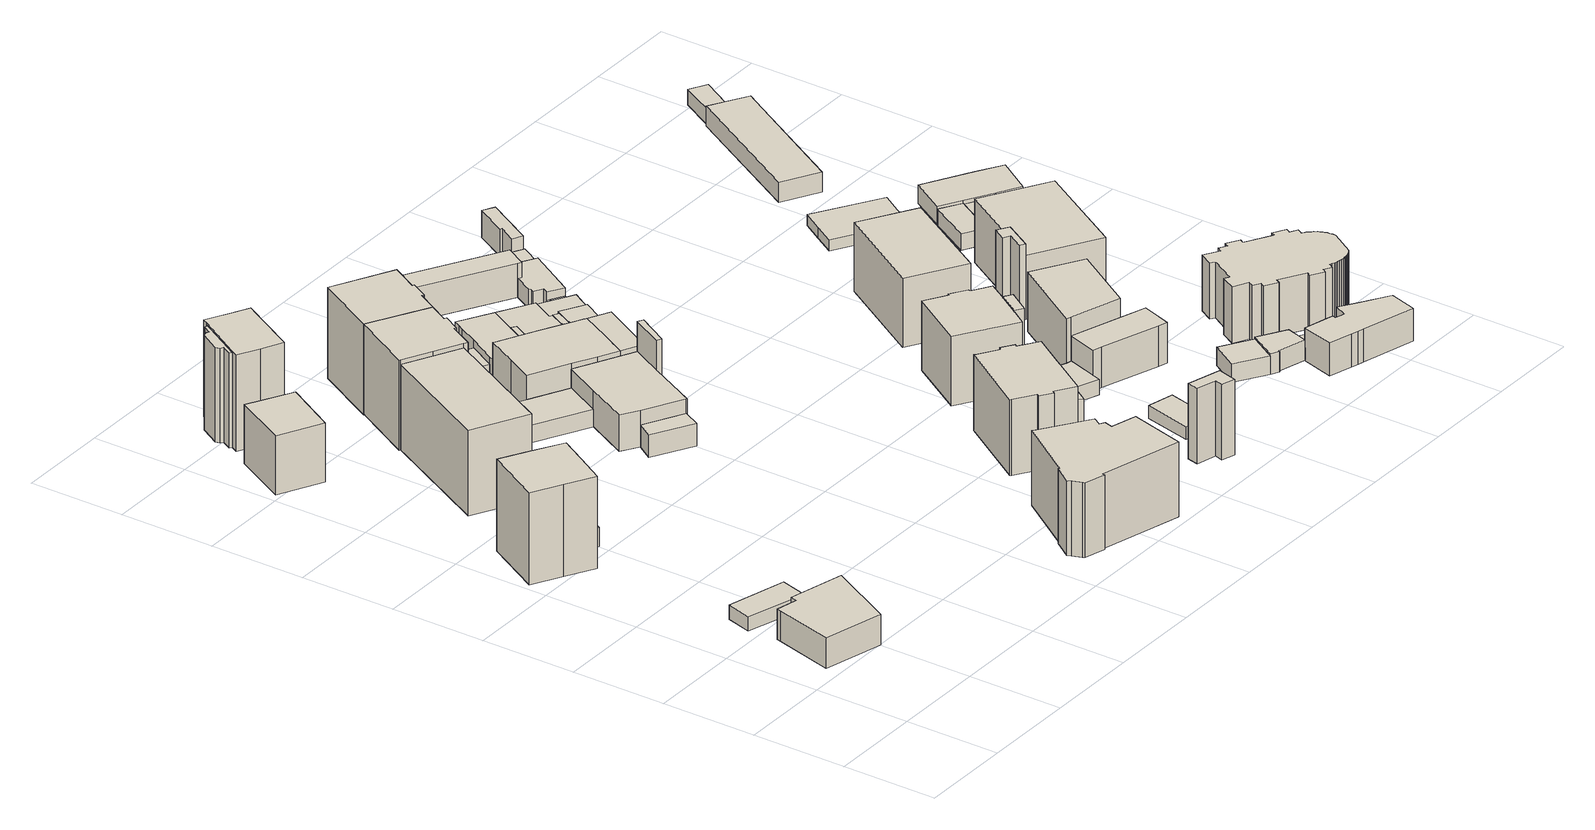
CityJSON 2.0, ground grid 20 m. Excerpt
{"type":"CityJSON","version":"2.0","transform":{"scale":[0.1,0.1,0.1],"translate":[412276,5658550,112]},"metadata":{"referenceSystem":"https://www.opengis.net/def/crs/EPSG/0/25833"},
"CityObjects":{
"building1":{"type":"Building","attributes":{"Dachtyp_tdc":"tdcFreeFormRoof","Gemeindeschluessel":14612000,"Dachneigung":21.29,"QualitaetDacherkennung":11,"Geometrietyp2DReferenz":"3000","measuredHeight":7.89,"function":"31001_9998","roofType":"5000"},"geometry":[{"type":"Solid","lod":"1","boundaries":[[[[0,1,2,3,4,5,6]],[[7,8,9,10,11,12,13]],[[6,8,7,0]],[[5,9,8,6]],[[4,10,9,5]],[[3,11,10,4]],[[2,12,11,3]],[[1,13,12,2]],[[0,7,13,1]]]]}]},
"building2":{"type":"Building","attributes":{"Dachtyp_tdc":"tdcPolyFlatRoof","Gemeindeschluessel":14612000,"Dachneigung":0,"QualitaetDacherkennung":0,"Geometrietyp2DReferenz":"3000","BezugspunktDach":"2000","measuredHeight":3,"function":"31001_9998"},"geometry":[{"type":"Solid","lod":"1","boundaries":[[[[14,15,16,17]],[[18,19,20,21]],[[17,19,18,14]],[[16,20,19,17]],[[15,21,20,16]],[[14,18,21,15]]]]}]},
"building3":{"type":"Building","attributes":{"Dachtyp_tdc":"tdcGableRoof","Gemeindeschluessel":14612000,"Dachneigung":28.33,"QualitaetDacherkennung":83,"Geometrietyp2DReferenz":"3000","measuredHeight":21.28,"function":"31001_9998","roofType":"3100"},"geometry":[{"type":"Solid","lod":"1","boundaries":[[[[22,23,24,25,26,27,28]],[[29,30,31,32,33,34,35]],[[28,30,29,22]],[[27,31,30,28]],[[26,32,31,27]],[[25,33,32,26]],[[24,34,33,25]],[[23,35,34,24]],[[22,29,35,23]]]]}]},
"building4":{"type":"Building","attributes":{"Dachtyp_tdc":"tdcPolyFlatRoof","Gemeindeschluessel":14612000,"Dachneigung":3.04,"QualitaetDacherkennung":54,"Geometrietyp2DReferenz":"3000","measuredHeight":4.2,"function":"31001_9998","roofType":"2100"},"geometry":[{"type":"Solid","lod":"1","boundaries":[[[[36,37,38,39,40]],[[41,42,43,44,45]],[[40,42,41,36]],[[39,43,42,40]],[[38,44,43,39]],[[37,45,44,38]],[[36,41,45,37]]]]}]},
"building5":{"type":"Building","attributes":{"Dachtyp_tdc":"tdcHipAndGableRoof","Gemeindeschluessel":14612000,"Dachneigung":34.27,"QualitaetDacherkennung":56,"Geometrietyp2DReferenz":"3000","measuredHeight":14.17,"function":"31001_9998","roofType":"5000"},"geometry":[{"type":"Solid","lod":"1","boundaries":[[[[46,47,48,49]],[[50,51,52,53]],[[49,51,50,46]],[[48,52,51,49]],[[47,53,52,48]],[[46,50,53,47]]]]}]},
"building6":{"type":"Building","attributes":{"Dachtyp_tdc":"tdcCutGableRoof","Gemeindeschluessel":14612000,"Dachneigung":44.27,"QualitaetDacherkennung":76,"Geometrietyp2DReferenz":"3000","measuredHeight":20.07,"function":"31001_9998","roofType":"9999"},"geometry":[{"type":"Solid","lod":"1","boundaries":[[[[54,55,56,57]],[[58,59,60,61]],[[57,59,58,54]],[[56,60,59,57]],[[55,61,60,56]],[[54,58,61,55]]]]}]},
"building7":{"type":"Building","attributes":{"Gemeindeschluessel":14612000,"Geometrietyp2DReferenz":"3000","function":"31001_9998","roofType":"9999"},"children":["building7-1","building7-2"]},
"building7-1":{"type":"BuildingPart","attributes":{"Dachtyp_tdc":"tdcPolyFlatRoof","Dachneigung":28.14,"QualitaetDacherkennung":27,"Geometrietyp2DReferenz":"3000","measuredHeight":20.44,"roofType":"2100"},"parents":["building7"],"geometry":[{"type":"Solid","lod":"1","boundaries":[[[[62,63,64,65,66,67,68,69,70,71,72]],[[73,74,75,76,77,78,79,80,81,82,83]],[[72,73,83,62]],[[71,74,73,72]],[[70,75,74,71]],[[69,76,75,70]],[[68,77,76,69]],[[67,78,77,68]],[[66,79,78,67]],[[65,80,79,66]],[[64,81,80,65]],[[63,82,81,64]],[[62,83,82,63]]]]}]},
"building7-2":{"type":"BuildingPart","attributes":{"Dachtyp_tdc":"tdcGableRoof","Dachneigung":31,"QualitaetDacherkennung":64,"Geometrietyp2DReferenz":"3000","measuredHeight":21.75,"roofType":"3100"},"parents":["building7"],"geometry":[{"type":"Solid","lod":"1","boundaries":[[[[84,85,86,87,88,89,90,91]],[[82,92,93,94,95,96,97,83]],[[91,82,83,84]],[[90,92,82,91]],[[89,93,92,90]],[[88,94,93,89]],[[87,95,94,88]],[[86,96,95,87]],[[85,97,96,86]],[[84,83,97,85]]]]}]},
"building8":{"type":"Building","attributes":{"Dachtyp_tdc":"tdcGableRoof","Gemeindeschluessel":14612000,"Dachneigung":29.88,"QualitaetDacherkennung":73,"Geometrietyp2DReferenz":"3000","measuredHeight":21.05,"function":"31001_9998","roofType":"3100"},"geometry":[{"type":"Solid","lod":"1","boundaries":[[[[98,99,100,101,102,103,104,105,106,107,108,109]],[[110,111,112,113,60,114,59,115,116,117,118,119]],[[109,111,110,98]],[[108,112,111,109]],[[107,113,112,108]],[[106,60,113,107]],[[105,114,60,106]],[[104,59,114,105]],[[103,115,59,104]],[[102,116,115,103]],[[101,117,116,102]],[[100,118,117,101]],[[99,119,118,100]],[[98,110,119,99]]]]}]},
"building9":{"type":"Building","attributes":{"Dachtyp_tdc":"tdcFreeFormRoof","Gemeindeschluessel":14612000,"Dachneigung":32.83,"QualitaetDacherkennung":13,"Geometrietyp2DReferenz":"3000","measuredHeight":18.21,"function":"31001_9998","roofType":"5000"},"geometry":[{"type":"Solid","lod":"1","boundaries":[[[[120,121,122,123,124,125,126,127,128,129,130,131,132,133,134,135]],[[136,137,138,139,140,141,142,143,144,145,146,147,148,149,150,151]],[[135,137,136,120]],[[134,138,137,135]],[[133,139,138,134]],[[132,140,139,133]],[[131,141,140,132]],[[130,142,141,131]],[[129,143,142,130]],[[128,144,143,129]],[[127,145,144,128]],[[126,146,145,127]],[[125,147,146,126]],[[124,148,147,125]],[[123,149,148,124]],[[122,150,149,123]],[[121,151,150,122]],[[120,136,151,121]]]]}]},
"building10":{"type":"Building","attributes":{"Dachtyp_tdc":"tdcPolyFlatRoof","Gemeindeschluessel":14612000,"Dachneigung":9.91,"QualitaetDacherkennung":70,"Geometrietyp2DReferenz":"3000","measuredHeight":4.45,"function":"31001_2000","roofType":"2100"},"geometry":[{"type":"Solid","lod":"1","boundaries":[[[[152,153,154,155,156,157,158]],[[159,160,161,162,163,164,165]],[[158,160,159,152]],[[157,161,160,158]],[[156,162,161,157]],[[155,163,162,156]],[[154,164,163,155]],[[153,165,164,154]],[[152,159,165,153]]]]}]},
"building11":{"type":"Building","attributes":{"Dachtyp_tdc":"tdcPolyFlatRoof","Gemeindeschluessel":14612000,"Dachneigung":6.57,"QualitaetDacherkennung":62,"Geometrietyp2DReferenz":"3000","measuredHeight":4.93,"function":"31001_2000","roofType":"2100"},"geometry":[{"type":"Solid","lod":"1","boundaries":[[[[166,167,168,169]],[[170,171,172,173]],[[169,171,170,166]],[[168,172,171,169]],[[167,173,172,168]],[[166,170,173,167]]]]}]},
"building12":{"type":"Building","attributes":{"Dachtyp_tdc":"tdcGableRoof","Gemeindeschluessel":14612000,"Dachneigung":30.22,"QualitaetDacherkennung":72,"Geometrietyp2DReferenz":"3000","measuredHeight":21.27,"function":"31001_9998","roofType":"3100"},"geometry":[{"type":"Solid","lod":"1","boundaries":[[[[174,175,176,177,178,102,101,100,179,180]],[[181,182,183,184,185,186,187,188,189,190]],[[180,182,181,174]],[[179,183,182,180]],[[100,184,183,179]],[[101,185,184,100]],[[102,186,185,101]],[[178,187,186,102]],[[177,188,187,178]],[[176,189,188,177]],[[175,190,189,176]],[[174,181,190,175]]]]}]},
"building13":{"type":"Building","attributes":{"Gemeindeschluessel":14612000,"Geometrietyp2DReferenz":"3000","function":"31001_2000","roofType":"9999"},"children":["building13-1","building13-2"]},
"building13-1":{"type":"BuildingPart","attributes":{"Dachtyp_tdc":"tdcFreeFormRoof","Dachneigung":70.05,"QualitaetDacherkennung":10,"Geometrietyp2DReferenz":"3000","measuredHeight":14.8,"roofType":"5000"},"parents":["building13"],"geometry":[{"type":"Solid","lod":"1","boundaries":[[[[191,192,193,194]],[[195,196,197,198]],[[194,196,195,191]],[[193,197,196,194]],[[192,198,197,193]],[[191,195,198,192]]]]}]},
"building13-2":{"type":"BuildingPart","attributes":{"Dachtyp_tdc":"tdcPolyFlatRoof","Dachneigung":5.95,"QualitaetDacherkennung":59,"Geometrietyp2DReferenz":"3000","measuredHeight":8.35,"roofType":"2100"},"parents":["building13"],"geometry":[{"type":"Solid","lod":"1","boundaries":[[[[199,200,201,202,203,204,205,206,207,208]],[[196,209,210,211,212,213,214,215,216,197]],[[208,209,196,199]],[[207,210,209,208]],[[206,211,210,207]],[[205,212,211,206]],[[204,213,212,205]],[[203,214,213,204]],[[202,215,214,203]],[[201,216,215,202]],[[200,197,216,201]],[[199,196,197,200]]]]}]},
"building14":{"type":"Building","attributes":{"Dachtyp_tdc":"tdcPolyFlatRoof","Gemeindeschluessel":14612000,"Dachneigung":11.66,"QualitaetDacherkennung":57,"Geometrietyp2DReferenz":"3000","measuredHeight":3.75,"function":"31001_2000","roofType":"2100"},"geometry":[{"type":"Solid","lod":"1","boundaries":[[[[217,218,219,220]],[[221,222,223,224]],[[220,222,221,217]],[[219,223,222,220]],[[218,224,223,219]],[[217,221,224,218]]]]}]},
"building15":{"type":"Building","attributes":{"Dachtyp_tdc":"tdcGableRoof","Gemeindeschluessel":14612000,"Dachneigung":14.06,"QualitaetDacherkennung":89,"Geometrietyp2DReferenz":"3000","measuredHeight":9.49,"function":"31001_2000","roofType":"3100"},"geometry":[{"type":"Solid","lod":"1","boundaries":[[[[225,226,227,228,229,230,231,232,233,234,235,236,237,238]],[[239,240,241,242,243,244,245,246,247,248,249,250,251,252]],[[238,240,239,225]],[[237,241,240,238]],[[236,242,241,237]],[[235,243,242,236]],[[234,244,243,235]],[[233,245,244,234]],[[232,246,245,233]],[[231,247,246,232]],[[230,248,247,231]],[[229,249,248,230]],[[228,250,249,229]],[[227,251,250,228]],[[226,252,251,227]],[[225,239,252,226]]]]}]},
"building16":{"type":"Building","attributes":{"Gemeindeschluessel":14612000,"Geometrietyp2DReferenz":"3000","function":"31001_9998","roofType":"9999"},"children":["building16-1","building16-2","building16-3"]},
"building16-1":{"type":"BuildingPart","attributes":{"Dachtyp_tdc":"tdcTentRoof","Dachneigung":15.54,"QualitaetDacherkennung":70,"Geometrietyp2DReferenz":"3000","measuredHeight":17.34,"roofType":"3500"},"parents":["building16"],"geometry":[{"type":"Solid","lod":"1","boundaries":[[[[253,254,255,256,257,258,259,260,261,262,263,264,265,266,267,268]],[[269,270,271,272,273,274,275,276,277,278,279,280,281,282,283,284]],[[268,270,269,253]],[[267,271,270,268]],[[266,272,271,267]],[[265,273,272,266]],[[264,274,273,265]],[[263,275,274,264]],[[262,276,275,263]],[[261,277,276,262]],[[260,278,277,261]],[[259,279,278,260]],[[258,280,279,259]],[[257,281,280,258]],[[256,282,281,257]],[[255,283,282,256]],[[254,284,283,255]],[[253,269,284,254]]]]}]},
"building16-2":{"type":"BuildingPart","attributes":{"Dachtyp_tdc":"tdcGableRoof","Dachneigung":13.35,"QualitaetDacherkennung":11,"Geometrietyp2DReferenz":"3000","measuredHeight":14.24,"roofType":"3100"},"parents":["building16"],"geometry":[{"type":"Solid","lod":"1","boundaries":[[[[285,286,287,288,289,290]],[[291,292,293,294,277,276]],[[290,292,291,285]],[[289,293,292,290]],[[288,294,293,289]],[[287,277,294,288]],[[286,276,277,287]],[[285,291,276,286]]]]}]},
"building16-3":{"type":"BuildingPart","attributes":{"Dachtyp_tdc":"tdcFreeFormRoof","Dachneigung":76.96,"QualitaetDacherkennung":36,"Geometrietyp2DReferenz":"3000","measuredHeight":14.19,"roofType":"5000"},"parents":["building16"],"geometry":[{"type":"Solid","lod":"1","boundaries":[[[[295,296,297,298,299,300,301]],[[302,303,304,305,306,275,274]],[[301,302,274,295]],[[300,303,302,301]],[[299,304,303,300]],[[298,305,304,299]],[[297,306,305,298]],[[296,275,306,297]],[[295,274,275,296]]]]}]},
"building17":{"type":"Building","attributes":{"Dachtyp_tdc":"tdcPolyFlatRoof","Gemeindeschluessel":14612000,"Dachneigung":3.03,"QualitaetDacherkennung":75,"Geometrietyp2DReferenz":"3000","measuredHeight":5.52,"function":"31001_2000","roofType":"2100"},"geometry":[{"type":"Solid","lod":"1","boundaries":[[[[307,308,309,310,311,312,313,314,315,316,317,318]],[[319,320,321,322,323,324,325,326,327,328,329,330]],[[318,320,319,307]],[[317,321,320,318]],[[316,322,321,317]],[[315,323,322,316]],[[314,324,323,315]],[[313,325,324,314]],[[312,326,325,313]],[[311,327,326,312]],[[310,328,327,311]],[[309,329,328,310]],[[308,330,329,309]],[[307,319,330,308]]]]}]},
"building18":{"type":"Building","attributes":{"Dachtyp_tdc":"tdcPolyFlatRoof","Gemeindeschluessel":14612000,"Dachneigung":3.92,"QualitaetDacherkennung":81,"Geometrietyp2DReferenz":"3000","measuredHeight":5.24,"function":"31001_2000","roofType":"2100"},"geometry":[{"type":"Solid","lod":"1","boundaries":[[[[331,332,333,334]],[[335,245,244,336]],[[334,245,335,331]],[[333,244,245,334]],[[332,336,244,333]],[[331,335,336,332]]]]}]},
"building19":{"type":"Building","attributes":{"Dachtyp_tdc":"tdcPolyFlatRoof","Gemeindeschluessel":14612000,"Dachneigung":4.51,"QualitaetDacherkennung":69,"Geometrietyp2DReferenz":"3000","measuredHeight":5.03,"function":"31001_2000","roofType":"2100"},"geometry":[{"type":"Solid","lod":"1","boundaries":[[[[337,338,339,340]],[[341,342,343,344]],[[340,342,341,337]],[[339,343,342,340]],[[338,344,343,339]],[[337,341,344,338]]]]}]},
"building20":{"type":"Building","attributes":{"Dachtyp_tdc":"tdcPolyFlatRoof","Gemeindeschluessel":14612000,"Dachneigung":4.3,"QualitaetDacherkennung":75,"Geometrietyp2DReferenz":"3000","measuredHeight":5.03,"function":"31001_2000","roofType":"2100"},"geometry":[{"type":"Solid","lod":"1","boundaries":[[[[340,345,346,337]],[[342,341,347,348]],[[337,341,342,340]],[[346,347,341,337]],[[345,348,347,346]],[[340,342,348,345]]]]}]},
"building21":{"type":"Building","attributes":{"Gemeindeschluessel":14612000,"Dachtyp_tdc":"tdcFreeFormRoof","Dachneigung":44.85,"QualitaetDacherkennung":54,"Geometrietyp2DReferenz":"3000","measuredHeight":17.71,"function":"31001_9998","roofType":"5000"},"geometry":[{"type":"Solid","lod":"1","boundaries":[[[[349,350,351,352,353,354]],[[355,356,357,358,359,360]],[[354,356,355,349]],[[353,357,356,354]],[[352,358,357,353]],[[351,359,358,352]],[[350,360,359,351]],[[349,355,360,350]]]]}]},
"building22":{"type":"Building","attributes":{"Gemeindeschluessel":14612000,"Geometrietyp2DReferenz":"3000","function":"31001_2000","roofType":"9999"},"children":["building22-1","building22-2","building22-3"]},
"building22-1":{"type":"BuildingPart","attributes":{"Dachtyp_tdc":"tdcPolyFlatRoof","Dachneigung":3.95,"QualitaetDacherkennung":72,"Geometrietyp2DReferenz":"3000","measuredHeight":5.22,"roofType":"2100"},"parents":["building22"],"geometry":[{"type":"Solid","lod":"1","boundaries":[[[[361,362,363,364,365,366,367]],[[249,248,368,369,370,371,372]],[[367,248,249,361]],[[366,368,248,367]],[[365,369,368,366]],[[364,370,369,365]],[[363,371,370,364]],[[362,372,371,363]],[[361,249,372,362]]]]}]},
"building22-2":{"type":"BuildingPart","attributes":{"Dachtyp_tdc":"tdcPolyFlatRoof","Dachneigung":3.9,"QualitaetDacherkennung":76,"Geometrietyp2DReferenz":"3000","measuredHeight":5,"roofType":"2100"},"parents":["building22"],"geometry":[{"type":"Solid","lod":"1","boundaries":[[[[373,374,375,376]],[[368,377,378,369]],[[376,368,369,373]],[[375,377,368,376]],[[374,378,377,375]],[[373,369,378,374]]]]}]},
"building22-3":{"type":"BuildingPart","attributes":{"Dachtyp_tdc":"tdcGableRoof","Dachneigung":13.89,"QualitaetDacherkennung":73,"Geometrietyp2DReferenz":"3000","measuredHeight":9.44,"roofType":"3100"},"parents":["building22"],"geometry":[{"type":"Solid","lod":"1","boundaries":[[[[229,227,379,380]],[[249,372,381,251]],[[380,372,249,229]],[[379,381,372,380]],[[227,251,381,379]],[[229,249,251,227]]]]}]},
"building23":{"type":"Building","attributes":{"Dachtyp_tdc":"tdcPolyFlatRoof","Gemeindeschluessel":14612000,"Dachneigung":3.77,"QualitaetDacherkennung":88,"Geometrietyp2DReferenz":"3000","measuredHeight":5.5,"function":"31001_2000","roofType":"2100"},"geometry":[{"type":"Solid","lod":"1","boundaries":[[[[382,383,384,309,308,307,318,385,386,387,388,389]],[[390,391,392,393,394,395,396,397,398,399,400,401]],[[389,391,390,382]],[[388,392,391,389]],[[387,393,392,388]],[[386,394,393,387]],[[385,395,394,386]],[[318,396,395,385]],[[307,397,396,318]],[[308,398,397,307]],[[309,399,398,308]],[[384,400,399,309]],[[383,401,400,384]],[[382,390,401,383]]]]}]},
"building24":{"type":"Building","attributes":{"Dachtyp_tdc":"tdcPolyFlatRoof","Gemeindeschluessel":14612000,"Dachneigung":3.41,"QualitaetDacherkennung":63,"Geometrietyp2DReferenz":"3000","measuredHeight":4.87,"function":"31001_2000","roofType":"2100"},"geometry":[{"type":"Solid","lod":"1","boundaries":[[[[402,403,404,405,406,407,408]],[[409,410,390,401,400,411,412]],[[408,410,409,402]],[[407,390,410,408]],[[406,401,390,407]],[[405,400,401,406]],[[404,411,400,405]],[[403,412,411,404]],[[402,409,412,403]]]]}]},
"building25":{"type":"Building","attributes":{"Dachtyp_tdc":"tdcPolyFlatRoof","Gemeindeschluessel":14612000,"Dachneigung":0,"QualitaetDacherkennung":71,"Geometrietyp2DReferenz":"3000","measuredHeight":2.65,"function":"31001_9998","roofType":"1000"},"geometry":[{"type":"Solid","lod":"1","boundaries":[[[[413,414,415,416,417,418]],[[419,420,421,422,423,424]],[[418,420,419,413]],[[417,421,420,418]],[[416,422,421,417]],[[415,423,422,416]],[[414,424,423,415]],[[413,419,424,414]]]]}]},
"building26":{"type":"Building","attributes":{"Dachtyp_tdc":"tdcPolyFlatRoof","Gemeindeschluessel":14612000,"Dachneigung":25.71,"QualitaetDacherkennung":69,"Geometrietyp2DReferenz":"3000","measuredHeight":8.37,"function":"31001_9998","roofType":"2100"},"geometry":[{"type":"Solid","lod":"1","boundaries":[[[[425,426,427,428,429,430,431]],[[432,433,434,435,436,437,438]],[[431,433,432,425]],[[430,434,433,431]],[[429,435,434,430]],[[428,436,435,429]],[[427,437,436,428]],[[426,438,437,427]],[[425,432,438,426]]]]}]},
"building27":{"type":"Building","attributes":{"Gemeindeschluessel":14612000,"Geometrietyp2DReferenz":"3000","function":"31001_9998","roofType":"9999"},"children":["building27-1","building27-2"]},
"building27-1":{"type":"BuildingPart","attributes":{"Dachtyp_tdc":"tdcCutGableRoof","Dachneigung":3.12,"QualitaetDacherkennung":38,"Geometrietyp2DReferenz":"3000","measuredHeight":15.34,"roofType":"9999"},"parents":["building27"],"geometry":[{"type":"Solid","lod":"1","boundaries":[[[[439,440,441,442]],[[443,444,445,446]],[[442,444,443,439]],[[441,445,444,442]],[[440,446,445,441]],[[439,443,446,440]]]]}]},
"building27-2":{"type":"BuildingPart","attributes":{"Dachtyp_tdc":"tdcCutTentRoof","Dachneigung":34.5,"QualitaetDacherkennung":56,"Geometrietyp2DReferenz":"3000","measuredHeight":16.2,"roofType":"9999"},"parents":["building27"],"geometry":[{"type":"Solid","lod":"1","boundaries":[[[[447,448,449,450,451,452,453,454,455,456]],[[457,458,459,460,461,462,463,464,443,446]],[[456,457,446,447]],[[455,458,457,456]],[[454,459,458,455]],[[453,460,459,454]],[[452,461,460,453]],[[451,462,461,452]],[[450,463,462,451]],[[449,464,463,450]],[[448,443,464,449]],[[447,446,443,448]]]]}]},
"building28":{"type":"Building","attributes":{"Dachtyp_tdc":"tdcPolyFlatRoof","Gemeindeschluessel":14612000,"Dachneigung":3.69,"QualitaetDacherkennung":79,"Geometrietyp2DReferenz":"3000","measuredHeight":3.51,"function":"31001_9998","roofType":"2100"},"geometry":[{"type":"Solid","lod":"1","boundaries":[[[[465,466,467,468,469,470,471,472,473,474]],[[475,476,477,478,479,480,481,482,483,484]],[[474,476,475,465]],[[473,477,476,474]],[[472,478,477,473]],[[471,479,478,472]],[[470,480,479,471]],[[469,481,480,470]],[[468,482,481,469]],[[467,483,482,468]],[[466,484,483,467]],[[465,475,484,466]]]]}]},
"building29":{"type":"Building","attributes":{"Gemeindeschluessel":14612000,"Geometrietyp2DReferenz":"3000","function":"31001_9998","roofType":"9999"},"children":["building29-1","building29-2"]},
"building29-1":{"type":"BuildingPart","attributes":{"Dachtyp_tdc":"tdcFreeFormRoof","Dachneigung":40.9,"QualitaetDacherkennung":17,"Geometrietyp2DReferenz":"3000","measuredHeight":3.28,"roofType":"5000"},"parents":["building29"],"geometry":[{"type":"Solid","lod":"1","boundaries":[[[[485,486,487,488,489,490]],[[491,492,493,494,495,496]],[[490,492,491,485]],[[489,493,492,490]],[[488,494,493,489]],[[487,495,494,488]],[[486,496,495,487]],[[485,491,496,486]]]]}]},
"building29-2":{"type":"BuildingPart","attributes":{"Dachtyp_tdc":"tdcPolyFlatRoof","Dachneigung":4.82,"QualitaetDacherkennung":73,"Geometrietyp2DReferenz":"3000","measuredHeight":4.35,"roofType":"2100"},"parents":["building29"],"geometry":[{"type":"Solid","lod":"1","boundaries":[[[[497,498,499,500,501,502,503,504,505,506,507]],[[492,496,508,509,510,511,438,437,436,512,513]],[[507,496,492,497]],[[506,508,496,507]],[[505,509,508,506]],[[504,510,509,505]],[[503,511,510,504]],[[502,438,511,503]],[[501,437,438,502]],[[500,436,437,501]],[[499,512,436,500]],[[498,513,512,499]],[[497,492,513,498]]]]}]},
"building30":{"type":"Building","attributes":{"Dachtyp_tdc":"tdcFreeFormRoof","Gemeindeschluessel":14612000,"Dachneigung":0.168,"QualitaetDacherkennung":65,"Geometrietyp2DReferenz":"3000","measuredHeight":9.79,"function":"31001_9998","roofType":"5000"},"geometry":[{"type":"Solid","lod":"1","boundaries":[[[[514,515,516,517,518,519,520]],[[480,521,522,523,524,525,481]],[[520,521,480,514]],[[519,522,521,520]],[[518,523,522,519]],[[517,524,523,518]],[[516,525,524,517]],[[515,481,525,516]],[[514,480,481,515]]]]}]},
"building31":{"type":"Building","attributes":{"Dachtyp_tdc":"tdcPolyFlatRoof","Gemeindeschluessel":14612000,"Dachneigung":0,"QualitaetDacherkennung":18,"Geometrietyp2DReferenz":"3000","measuredHeight":3.38,"function":"31001_9998","roofType":"1000"},"geometry":[{"type":"Solid","lod":"1","boundaries":[[[[526,527,528,529,530,531,532]],[[533,534,535,536,537,538,539]],[[532,534,533,526]],[[531,535,534,532]],[[530,536,535,531]],[[529,537,536,530]],[[528,538,537,529]],[[527,539,538,528]],[[526,533,539,527]]]]}]},
"building32":{"type":"Building","attributes":{"Dachtyp_tdc":"tdcFreeFormRoof","Gemeindeschluessel":14612000,"Dachneigung":11.04,"QualitaetDacherkennung":74,"Geometrietyp2DReferenz":"3000","measuredHeight":13.07,"function":"31001_9998","roofType":"5000"},"geometry":[{"type":"Solid","lod":"1","boundaries":[[[[540,541,542,543,544]],[[479,545,546,521,480]],[[544,545,479,540]],[[543,546,545,544]],[[542,521,546,543]],[[541,480,521,542]],[[540,479,480,541]]]]}]},
"building33":{"type":"Building","attributes":{"Dachtyp_tdc":"tdcPolyFlatRoof","Gemeindeschluessel":14612000,"Dachneigung":0,"QualitaetDacherkennung":80,"Geometrietyp2DReferenz":"3000","measuredHeight":3.94,"function":"31001_9998","roofType":"1000"},"geometry":[{"type":"Solid","lod":"1","boundaries":[[[[547,548,549,550]],[[551,552,553,554]],[[550,552,551,547]],[[549,553,552,550]],[[548,554,553,549]],[[547,551,554,548]]]]}]},
"building34":{"type":"Building","attributes":{"Dachtyp_tdc":"tdcHipRoof","Gemeindeschluessel":14612000,"Dachneigung":10.2,"QualitaetDacherkennung":59,"Geometrietyp2DReferenz":"3000","measuredHeight":15.16,"function":"31001_9998","roofType":"3200"},"geometry":[{"type":"Solid","lod":"1","boundaries":[[[[555,556,557,558]],[[559,560,561,562]],[[558,560,559,555]],[[557,561,560,558]],[[556,562,561,557]],[[555,559,562,556]]]]}]},
"building35":{"type":"Building","attributes":{"Dachtyp_tdc":"tdcFreeFormRoof","Gemeindeschluessel":14612000,"Dachneigung":56.08,"QualitaetDacherkennung":3,"Geometrietyp2DReferenz":"3000","measuredHeight":6.71,"function":"31001_9998","roofType":"5000"},"geometry":[{"type":"Solid","lod":"1","boundaries":[[[[563,564,565,566,567,568]],[[569,570,571,572,573,574]],[[568,570,569,563]],[[567,571,570,568]],[[566,572,571,567]],[[565,573,572,566]],[[564,574,573,565]],[[563,569,574,564]]]]}]},
"building36":{"type":"Building","attributes":{"Dachtyp_tdc":"tdcPolyFlatRoof","Gemeindeschluessel":14612000,"Dachneigung":8.19,"QualitaetDacherkennung":72,"Geometrietyp2DReferenz":"3000","measuredHeight":4.89,"function":"31001_9998","roofType":"2100"},"geometry":[{"type":"Solid","lod":"1","boundaries":[[[[575,576,577,578,579,580]],[[581,582,551,554,583,584]],[[580,582,581,575]],[[579,551,582,580]],[[578,554,551,579]],[[577,583,554,578]],[[576,584,583,577]],[[575,581,584,576]]]]}]},
"building37":{"type":"Building","attributes":{"Dachtyp_tdc":"tdcPolyFlatRoof","Gemeindeschluessel":14612000,"Dachneigung":11.7,"QualitaetDacherkennung":61,"Geometrietyp2DReferenz":"3000","measuredHeight":3.17,"function":"31001_9998","roofType":"2100"},"geometry":[{"type":"Solid","lod":"1","boundaries":[[[[585,586,587,588]],[[583,589,590,584]],[[588,589,583,585]],[[587,590,589,588]],[[586,584,590,587]],[[585,583,584,586]]]]}]},
"building38":{"type":"Building","attributes":{"Dachtyp_tdc":"tdcFreeFormRoof","Gemeindeschluessel":14612000,"Dachneigung":21.4,"QualitaetDacherkennung":73,"Geometrietyp2DReferenz":"3000","measuredHeight":8.05,"function":"31001_9998","roofType":"5000"},"geometry":[{"type":"Solid","lod":"1","boundaries":[[[[591,592,593,594,595,596,597,598,599,600,601,602,603,604]],[[605,606,607,608,609,610,611,612,613,614,615,616,617,618]],[[604,606,605,591]],[[603,607,606,604]],[[602,608,607,603]],[[601,609,608,602]],[[600,610,609,601]],[[599,611,610,600]],[[598,612,611,599]],[[597,613,612,598]],[[596,614,613,597]],[[595,615,614,596]],[[594,616,615,595]],[[593,617,616,594]],[[592,618,617,593]],[[591,605,618,592]]]]}]},
"building39":{"type":"Building","attributes":{"Gemeindeschluessel":14612000,"Geometrietyp2DReferenz":"3000","function":"31001_9998","roofType":"9999"},"children":["building39-1","building39-2","building39-3"]},
"building39-1":{"type":"BuildingPart","attributes":{"Dachtyp_tdc":"tdcPolyFlatRoof","Dachneigung":0,"QualitaetDacherkennung":28,"Geometrietyp2DReferenz":"3000","measuredHeight":15.83,"roofType":"1000"},"parents":["building39"],"geometry":[{"type":"Solid","lod":"1","boundaries":[[[[619,620,621,622,623,624]],[[625,626,627,628,629,630]],[[624,626,625,619]],[[623,627,626,624]],[[622,628,627,623]],[[621,629,628,622]],[[620,630,629,621]],[[619,625,630,620]]]]}]},
"building39-2":{"type":"BuildingPart","attributes":{"Dachtyp_tdc":"tdcGableRoof","Dachneigung":37.05,"QualitaetDacherkennung":47,"Geometrietyp2DReferenz":"3000","measuredHeight":17.19,"roofType":"3100"},"parents":["building39"],"geometry":[{"type":"Solid","lod":"1","boundaries":[[[[631,632,633,634,635,636]],[[637,630,629,638,639,640]],[[636,630,637,631]],[[635,629,630,636]],[[634,638,629,635]],[[633,639,638,634]],[[632,640,639,633]],[[631,637,640,632]]]]}]},
"building39-3":{"type":"BuildingPart","attributes":{"Dachtyp_tdc":"tdcPolyFlatRoof","Dachneigung":0,"QualitaetDacherkennung":68,"Geometrietyp2DReferenz":"3000","measuredHeight":3.2,"roofType":"1000"},"parents":["building39"],"geometry":[{"type":"Solid","lod":"1","boundaries":[[[[641,642,643,644]],[[639,645,646,640]],[[644,645,639,641]],[[643,646,645,644]],[[642,640,646,643]],[[641,639,640,642]]]]}]},
"building40":{"type":"Building","attributes":{"Dachtyp_tdc":"tdcFreeFormRoof","Gemeindeschluessel":14612000,"Dachneigung":19.6,"QualitaetDacherkennung":33,"Geometrietyp2DReferenz":"3000","measuredHeight":13.59,"function":"31001_9998","roofType":"5000"},"geometry":[{"type":"Solid","lod":"1","boundaries":[[[[647,648,649,650,651,652,653,654,655,656,657,658,659,660,661,662,663,664,665,666,667,668,669,670,671,672,673,674,675,676,677,678,679,680,681,682,683,684,685,686,687,688,689,690,691,692,693,694,695,696,697,698,699,700,701,702,703,704,705]],[[706,707,708,709,710,711,712,713,714,715,716,717,718,719,720,721,722,723,724,725,726,727,728,729,730,731,732,733,734,735,736,737,738,739,740,741,742,743,744,745,746,747,748,749,750,751,752,753,754,755,756,757,758,759,760,761,762,763,764]],[[705,707,706,647]],[[704,708,707,705]],[[703,709,708,704]],[[702,710,709,703]],[[701,711,710,702]],[[700,712,711,701]],[[699,713,712,700]],[[698,714,713,699]],[[697,715,714,698]],[[696,716,715,697]],[[695,717,716,696]],[[694,718,717,695]],[[693,719,718,694]],[[692,720,719,693]],[[691,721,720,692]],[[690,722,721,691]],[[689,723,722,690]],[[688,724,723,689]],[[687,725,724,688]],[[686,726,725,687]],[[685,727,726,686]],[[684,728,727,685]],[[683,729,728,684]],[[682,730,729,683]],[[681,731,730,682]],[[680,732,731,681]],[[679,733,732,680]],[[678,734,733,679]],[[677,735,734,678]],[[676,736,735,677]],[[675,737,736,676]],[[674,738,737,675]],[[673,739,738,674]],[[672,740,739,673]],[[671,741,740,672]],[[670,742,741,671]],[[669,743,742,670]],[[668,744,743,669]],[[667,745,744,668]],[[666,746,745,667]],[[665,747,746,666]],[[664,748,747,665]],[[663,749,748,664]],[[662,750,749,663]],[[661,751,750,662]],[[660,752,751,661]],[[659,753,752,660]],[[658,754,753,659]],[[657,755,754,658]],[[656,756,755,657]],[[655,757,756,656]],[[654,758,757,655]],[[653,759,758,654]],[[652,760,759,653]],[[651,761,760,652]],[[650,762,761,651]],[[649,763,762,650]],[[648,764,763,649]],[[647,706,764,648]]]]}]},
"building41":{"type":"Building","attributes":{"Dachtyp_tdc":"tdcPolyFlatRoof","Gemeindeschluessel":14612000,"Dachneigung":0,"QualitaetDacherkennung":94,"Geometrietyp2DReferenz":"3000","measuredHeight":2.3,"function":"31001_9998","roofType":"1000"},"geometry":[{"type":"Solid","lod":"1","boundaries":[[[[765,766,767,768,769,770]],[[771,772,773,774,775,776]],[[770,772,771,765]],[[769,773,772,770]],[[768,774,773,769]],[[767,775,774,768]],[[766,776,775,767]],[[765,771,776,766]]]]}]},
"building42":{"type":"Building","attributes":{"Dachtyp_tdc":"tdcPolyFlatRoof","Gemeindeschluessel":14612000,"Dachneigung":3.65,"QualitaetDacherkennung":86,"Geometrietyp2DReferenz":"3000","measuredHeight":3.56,"function":"31001_9998","roofType":"2100"},"geometry":[{"type":"Solid","lod":"1","boundaries":[[[[777,778,779,780]],[[781,782,783,784]],[[780,782,781,777]],[[779,783,782,780]],[[778,784,783,779]],[[777,781,784,778]]]]}]},
"building43":{"type":"Building","attributes":{"Dachtyp_tdc":"tdcPolyFlatRoof","Gemeindeschluessel":14612000,"Dachneigung":0,"QualitaetDacherkennung":57,"Geometrietyp2DReferenz":"3000","measuredHeight":3.2,"function":"31001_9998","roofType":"1000"},"geometry":[{"type":"Solid","lod":"1","boundaries":[[[[785,786,787,788,789,790]],[[783,782,791,792,793,794]],[[790,782,783,785]],[[789,791,782,790]],[[788,792,791,789]],[[787,793,792,788]],[[786,794,793,787]],[[785,783,794,786]]]]}]},
"building44":{"type":"Building","attributes":{"Dachtyp_tdc":"tdcPolyFlatRoof","Gemeindeschluessel":14612000,"Dachneigung":2.96,"QualitaetDacherkennung":81,"Geometrietyp2DReferenz":"3000","measuredHeight":4.13,"function":"31001_9998","roofType":"2100"},"geometry":[{"type":"Solid","lod":"1","boundaries":[[[[795,796,797,798,799,800,801]],[[802,803,804,805,806,807,808]],[[801,803,802,795]],[[800,804,803,801]],[[799,805,804,800]],[[798,806,805,799]],[[797,807,806,798]],[[796,808,807,797]],[[795,802,808,796]]]]}]},
"building45":{"type":"Building","attributes":{"Dachtyp_tdc":"tdcPolyFlatRoof","Gemeindeschluessel":14612000,"Dachneigung":2.92,"QualitaetDacherkennung":94,"Geometrietyp2DReferenz":"3000","measuredHeight":4.45,"function":"31001_9998","roofType":"2100"},"geometry":[{"type":"Solid","lod":"1","boundaries":[[[[809,810,811,812,813,814]],[[815,816,817,818,819,820]],[[814,816,815,809]],[[813,817,816,814]],[[812,818,817,813]],[[811,819,818,812]],[[810,820,819,811]],[[809,815,820,810]]]]}]},
"building46":{"type":"Building","attributes":{"Dachtyp_tdc":"tdcPolyFlatRoof","Gemeindeschluessel":14612000,"Dachneigung":3.28,"QualitaetDacherkennung":73,"Geometrietyp2DReferenz":"3000","measuredHeight":3.52,"function":"31001_9998","roofType":"2100"},"geometry":[{"type":"Solid","lod":"1","boundaries":[[[[821,822,823,824]],[[825,826,827,828]],[[824,826,825,821]],[[823,827,826,824]],[[822,828,827,823]],[[821,825,828,822]]]]}]}
},
"vertices":[
[65,224,72],[193,192,72],[268,332,72],[150,361,72],[146,347,72],[101,357,72],[99,348,72],[65,224,8],[99,348,8],[101,357,8],[146,347,8],[150,361,8],[268,332,8],[193,192,8],
[94,417,39],[219,380,39],[235,437,39],[110,470,39],[94,417,9],[110,470,9],[235,437,9],[219,380,9],
[127,774,200],[161,832,200],[195,891,200],[136,925,200],[74,960,200],[7,841,200],[68,807,200],[127,774,7],[68,807,7],[7,841,7],[74,960,7],[136,925,7],[195,891,7],[161,832,7],
[192,815,49],[227,875,49],[228,877,49],[195,891,49],[161,832,49],[192,815,9],[161,832,9],[195,891,9],[228,877,9],[227,875,9],
[11,1406,131],[101,1359,131],[163,1468,131],[72,1518,131],[11,1406,7],[72,1518,7],[163,1468,7],[101,1359,7],
[149,1075,187],[263,1014,187],[390,1253,187],[275,1313,187],[149,1075,7],[275,1313,7],[390,1253,7],[263,1014,7],
[106,1568,207],[162,1664,207],[160,1661,207],[155,1663,207],[144,1646,207],[139,1649,207],[130,1647,207],[105,1605,207],[107,1596,207],[113,1592,207],[102,1572,207],[102,1572,8],[113,1592,8],[107,1596,8],[105,1605,8],[130,1647,8],[139,1649,8],[144,1646,8],[155,1663,8],[160,1661,8],[162,1664,8],[106,1568,8],
[106,1568,211],[98,1554,211],[142,1530,211],[185,1508,211],[253,1630,211],[212,1652,211],[169,1676,211],[162,1664,211],[169,1676,8],[212,1652,8],[253,1630,8],[185,1508,8],[142,1530,8],[98,1554,8],
[449,1332,196],[444,1335,196],[466,1375,196],[405,1409,196],[344,1443,196],[272,1314,196],[275,1313,196],[334,1282,196],[390,1253,196],[397,1249,196],[425,1300,196],[429,1297,196],[449,1332,7],[429,1297,7],[425,1300,7],[397,1249,7],[334,1282,7],[272,1314,7],[344,1443,7],[405,1409,7],[466,1375,7],[444,1335,7],
[856,180,172],[757,248,172],[755,250,172],[671,129,172],[669,131,172],[642,93,172],[646,85,172],[653,66,172],[655,61,172],[699,49,172],[699,53,172],[874,7,172],[905,124,172],[850,139,172],[855,157,172],[845,163,172],[856,180,15],[845,163,15],[855,157,15],[850,139,15],[905,124,15],[874,7,15],[699,53,15],[699,49,15],[655,61,15],[653,66,15],[646,85,15],[642,93,15],[669,131,15],[671,129,15],[755,250,15],[757,248,15],
[381,1161,44],[544,1074,44],[585,1151,44],[504,1193,44],[503,1194,44],[477,1208,44],[419,1238,44],[381,1161,7],[419,1238,7],[477,1208,7],[503,1194,7],[504,1193,7],[585,1151,7],[544,1074,7],
[615,917,54],[533,961,54],[511,928,54],[595,880,54],[615,917,7],[595,880,7],[511,928,7],[533,961,7],
[513,1449,196],[509,1451,196],[540,1507,196],[478,1540,196],[416,1573,196],[489,1416,196],[494,1414,196],[513,1449,5],[494,1414,5],[489,1416,5],[466,1375,5],[405,1409,5],[344,1443,5],[416,1573,5],[478,1540,5],[540,1507,5],[509,1451,5],
[679,1016,147],[717,1083,147],[706,1089,147],[670,1021,147],[679,1016,8],[670,1021,8],[706,1089,8],[717,1083,8],
[670,1021,84],[706,1089,84],[674,1105,84],[633,1126,84],[585,1151,84],[544,1074,84],[497,984,84],[533,961,84],[615,917,84],[616,916,84],[616,916,8],[615,917,8],[533,961,8],[497,984,8],[544,1074,8],[585,1151,8],[633,1126,8],[674,1105,8],
[565,1408,40],[533,1349,40],[576,1326,40],[609,1384,40],[565,1408,8],[609,1384,8],[576,1326,8],[533,1349,8],
[585,1151,95],[633,1126,95],[674,1105,95],[704,1160,95],[736,1222,95],[731,1225,95],[718,1232,95],[681,1252,95],[650,1269,95],[640,1274,95],[568,1311,95],[566,1312,95],[534,1249,95],[504,1193,95],[585,1151,9],[504,1193,9],[534,1249,9],[566,1312,9],[568,1311,9],[640,1274,9],[650,1269,9],[681,1252,9],[718,1232,9],[731,1225,9],[736,1222,9],[704,1160,9],[674,1105,9],[633,1126,9],
[918,487,176],[915,490,176],[818,342,176],[821,340,176],[862,312,176],[859,307,176],[884,290,176],[888,296,176],[929,269,176],[973,337,176],[981,350,176],[1025,417,176],[985,444,176],[988,449,176],[963,466,176],[959,461,176],[918,487,17],[959,461,17],[963,466,17],[988,449,17],[985,444,17],[1025,417,17],[981,350,17],[973,337,17],[929,269,17],[888,296,17],[884,290,17],[859,307,17],[862,312,17],[821,340,17],[818,342,17],[915,490,17],
[983,330,148],[973,337,148],[929,269,148],[938,262,148],[962,299,148],[980,326,148],[983,330,17],[980,326,17],[962,299,17],[938,262,17],
[1025,417,146],[981,350,146],[986,347,146],[990,344,146],[994,349,146],[1012,376,146],[1035,411,146],[1035,411,17],[1012,376,17],[994,349,17],[990,344,17],[986,347,17],
[695,1376,56],[700,1386,56],[713,1410,56],[644,1450,56],[639,1438,56],[631,1425,56],[609,1384,56],[576,1326,56],[571,1316,56],[568,1311,56],[640,1274,56],[682,1353,56],[695,1376,5],[682,1353,5],[640,1274,5],[568,1311,5],[571,1316,5],[576,1326,5],[609,1384,5],[631,1425,5],[639,1438,5],[644,1450,5],[713,1410,5],[700,1386,5],
[692,1347,58],[682,1353,58],[640,1274,58],[650,1269,58],[692,1347,9],[682,1353,9],
[733,1258,60],[694,1278,60],[681,1252,60],[718,1232,60],[733,1258,11],[718,1232,11],[681,1252,11],[694,1278,11],
[731,1225,60],[745,1251,60],[745,1251,11],[731,1225,11],
[1085,59,175],[1114,50,175],[1125,91,175],[1054,111,175],[1048,87,175],[1090,76,175],[1085,59,17],[1090,76,17],[1048,87,17],[1054,111,17],[1125,91,17],[1114,50,17],
[736,1222,58],[781,1199,58],[831,1287,58],[780,1316,58],[777,1311,58],[745,1251,58],[731,1225,58],[745,1251,9],[777,1311,9],[780,1316,9],[831,1287,9],[781,1199,9],
[777,1311,57],[765,1318,57],[733,1258,57],[745,1251,57],[733,1258,9],[765,1318,9],
[717,1083,95],[781,1199,95],[717,1083,9],
[765,1318,56],[759,1321,56],[785,1369,56],[692,1347,56],[650,1269,56],[681,1252,56],[694,1278,56],[733,1258,56],[765,1318,6],[733,1258,6],[694,1278,6],[681,1252,6],[650,1269,6],[692,1347,6],[682,1353,6],[695,1376,6],[700,1386,6],[713,1410,6],[785,1369,6],[759,1321,6],
[780,1316,53],[831,1287,53],[855,1329,53],[785,1369,53],[759,1321,53],[765,1318,53],[777,1311,53],[780,1316,6],[777,1311,6],[855,1329,6],[831,1287,6],
[1110,155,43],[1193,135,43],[1205,184,43],[1178,191,43],[1190,242,43],[1134,255,43],[1110,155,16],[1134,255,16],[1190,242,16],[1178,191,16],[1205,184,16],[1193,135,16],
[617,1599,74],[858,1460,74],[865,1456,74],[890,1500,74],[642,1643,74],[632,1625,74],[627,1616,74],[617,1599,3],[627,1616,3],[632,1625,3],[642,1643,3],[890,1500,3],[865,1456,3],[858,1460,3],
[1134,578,165],[1104,532,165],[1121,521,165],[1151,567,165],[1134,578,17],[1151,567,17],[1121,521,17],[1104,532,17],
[1104,532,163],[1134,578,163],[1158,617,163],[1120,641,163],[1122,645,163],[1088,667,163],[1086,663,163],[1040,692,163],[965,574,163],[1082,499,163],[1082,499,17],[965,574,17],[1040,692,17],[1086,663,17],[1088,667,17],[1122,645,17],[1120,641,17],[1158,617,17],
[1085,392,51],[1088,391,51],[1091,397,51],[1149,375,51],[1155,392,51],[1175,455,51],[1164,457,51],[1123,475,51],[1089,398,51],[1087,398,51],[1085,392,19],[1087,398,19],[1089,398,19],[1123,475,19],[1164,457,19],[1175,455,19],[1155,392,19],[1149,375,19],[1091,397,19],[1088,391,19],
[852,1384,26],[846,1388,26],[853,1384,26],[838,1357,26],[863,1343,26],[878,1369,26],[852,1384,3],[878,1369,3],[863,1343,3],[838,1357,3],[853,1384,3],[846,1388,3],
[878,1369,43],[939,1472,43],[908,1490,43],[890,1500,43],[865,1456,43],[858,1460,43],[835,1420,43],[839,1417,43],[834,1409,43],[852,1399,43],[846,1388,43],[852,1399,3],[834,1409,3],[839,1417,3],[835,1420,3],[908,1490,3],[939,1472,3],
[1175,455,104],[1155,392,104],[1173,386,104],[1296,345,104],[1314,339,104],[1336,402,104],[1281,420,104],[1281,420,19],[1336,402,19],[1314,339,19],[1296,345,19],[1173,386,19],
[908,1490,34],[939,1472,34],[965,1519,34],[935,1536,34],[933,1533,34],[916,1543,34],[890,1500,34],[908,1490,1],[890,1500,1],[916,1543,1],[933,1533,1],[935,1536,1],[965,1519,1],[939,1472,1],
[1164,457,144],[1175,455,144],[1281,420,144],[1364,552,144],[1263,613,144],[1263,613,19],[1364,552,19],
[1391,165,55],[1426,223,55],[1362,263,55],[1328,206,55],[1391,165,16],[1328,206,16],[1362,263,16],[1426,223,16],
[1085,766,164],[1201,696,164],[1315,886,164],[1202,955,164],[1085,766,19],[1202,955,19],[1315,886,19],[1201,696,19],
[968,1571,58],[948,1536,58],[968,1525,58],[1025,1626,58],[1001,1640,58],[964,1573,58],[968,1571,1],[964,1573,1],[1001,1640,1],[1025,1626,1],[968,1525,1],[948,1536,1],
[1409,160,59],[1470,143,59],[1483,188,59],[1426,223,59],[1391,165,59],[1408,156,59],[1409,160,16],[1408,156,16],[1483,188,16],[1470,143,16],
[1483,188,42],[1470,143,42],[1515,131,42],[1530,159,42],[1530,159,16],[1515,131,16],
[1450,74,84],[1500,60,84],[1515,56,84],[1528,53,84],[1641,22,84],[1658,80,84],[1601,115,84],[1565,139,84],[1552,113,84],[1545,115,84],[1532,119,84],[1534,126,84],[1515,131,84],[1470,143,84],[1450,74,15],[1470,143,15],[1515,131,15],[1534,126,15],[1532,119,15],[1545,115,15],[1552,113,15],[1565,139,15],[1601,115,15],[1658,80,15],[1641,22,15],[1528,53,15],[1515,56,15],[1500,60,15],
[1286,648,177],[1297,641,177],[1332,700,177],[1308,715,177],[1292,688,177],[1305,680,177],[1286,648,19],[1305,680,19],[1292,688,19],[1308,715,19],[1332,700,19],[1297,641,19],
[1434,559,153],[1550,753,153],[1508,778,153],[1413,835,153],[1332,700,153],[1297,641,153],[1434,559,19],[1413,835,19],[1508,778,19],[1550,753,19],
[1508,778,51],[1550,753,51],[1575,794,51],[1531,820,51],[1531,820,19],[1575,794,19],
[1507,396,136],[1491,368,136],[1500,362,136],[1469,309,136],[1459,315,136],[1442,285,136],[1473,268,136],[1467,258,136],[1483,249,136],[1478,240,136],[1504,224,136],[1509,233,136],[1562,201,136],[1557,193,136],[1584,177,136],[1589,185,136],[1604,176,136],[1611,186,136],[1616,184,136],[1620,182,136],[1624,181,136],[1628,180,136],[1633,179,136],[1638,178,136],[1644,178,136],[1649,179,136],[1653,179,136],[1657,180,136],[1661,181,136],[1667,183,136],[1670,185,136],[1673,187,136],[1704,238,136],[1704,242,136],[1704,245,136],[1703,251,136],[1703,256,136],[1701,260,136],[1700,264,136],[1698,268,136],[1696,272,136],[1695,273,136],[1692,278,136],[1689,281,136],[1686,285,136],[1683,288,136],[1680,290,136],[1675,294,136],[1681,305,136],[1665,314,136],[1671,323,136],[1645,338,136],[1640,330,136],[1586,362,136],[1591,370,136],[1565,386,136],[1560,377,136],[1544,387,136],[1538,377,136],[1507,396,18],[1538,377,18],[1544,387,18],[1560,377,18],[1565,386,18],[1591,370,18],[1586,362,18],[1640,330,18],[1645,338,18],[1671,323,18],[1665,314,18],[1681,305,18],[1675,294,18],[1680,290,18],[1683,288,18],[1686,285,18],[1689,281,18],[1692,278,18],[1695,273,18],[1696,272,18],[1698,268,18],[1700,264,18],[1701,260,18],[1703,256,18],[1703,251,18],[1704,245,18],[1704,242,18],[1704,238,18],[1673,187,18],[1670,185,18],[1667,183,18],[1661,181,18],[1657,180,18],[1653,179,18],[1649,179,18],[1644,178,18],[1638,178,18],[1633,179,18],[1628,180,18],[1624,181,18],[1620,182,18],[1616,184,18],[1611,186,18],[1604,176,18],[1589,185,18],[1584,177,18],[1557,193,18],[1562,201,18],[1509,233,18],[1504,224,18],[1478,240,18],[1483,249,18],[1467,258,18],[1473,268,18],[1442,285,18],[1459,315,18],[1469,309,18],[1500,362,18],[1491,368,18],
[1424,989,47],[1450,1032,47],[1477,1074,47],[1343,1157,47],[1316,1114,47],[1290,1071,47],[1424,989,24],[1290,1071,24],[1316,1114,24],[1343,1157,24],[1477,1074,24],[1450,1032,24],
[1480,964,57],[1430,877,57],[1474,852,57],[1524,938,57],[1480,964,23],[1524,938,23],[1474,852,23],[1430,877,23],
[1474,852,55],[1531,820,55],[1575,794,55],[1628,878,55],[1581,905,55],[1524,938,55],[1581,905,23],[1628,878,23],[1575,794,23],[1531,820,23],
[1480,964,63],[1524,938,63],[1581,905,63],[1628,878,63],[1674,949,63],[1622,980,63],[1523,1037,63],[1480,964,24],[1523,1037,24],[1622,980,24],[1674,949,24],[1628,878,24],[1581,905,24],[1524,938,24],
[1456,1203,67],[1584,1425,67],[1609,1468,67],[1567,1493,67],[1532,1513,67],[1380,1246,67],[1456,1203,25],[1380,1246,25],[1532,1513,25],[1567,1493,25],[1609,1468,25],[1584,1425,25],
[1605,1559,63],[1569,1579,63],[1532,1513,63],[1567,1493,63],[1605,1559,30],[1567,1493,30],[1532,1513,30],[1569,1579,30]
]}
